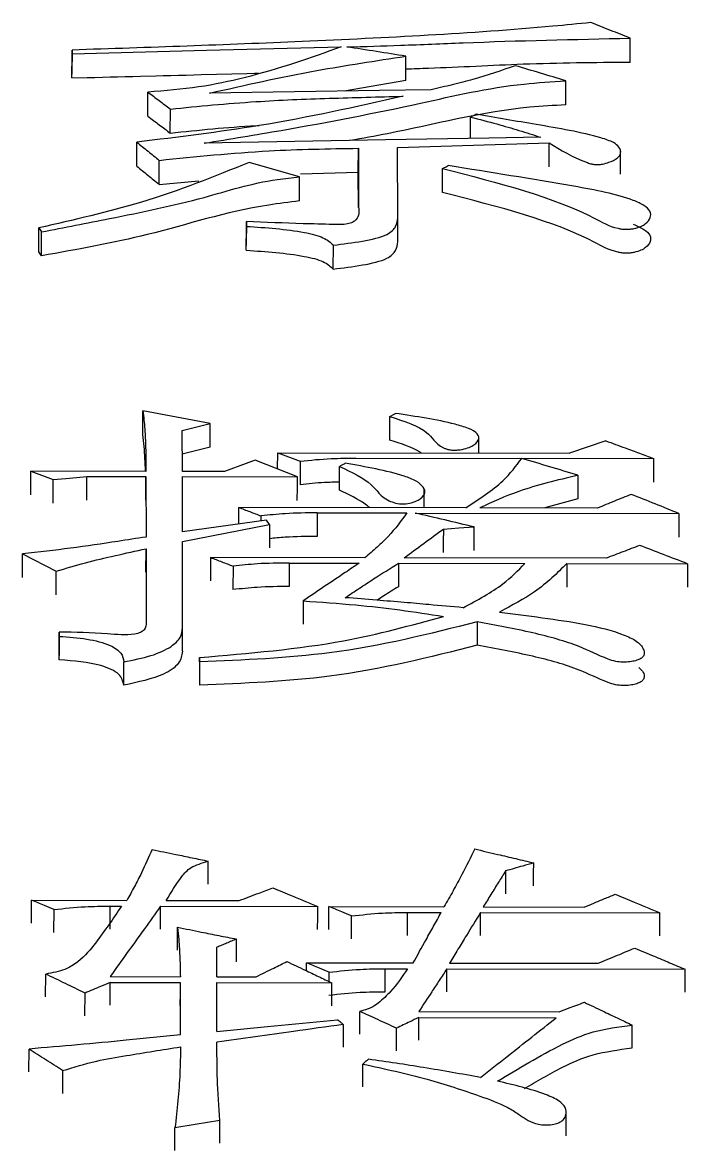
# Model space of a CAD drawing. Header units: millimetres. Extents: x 2451 to 4400, y 944 to 2322.
# Drawn here: x 2892.412 to 2894.976, y 2100.923 to 2105.272 of the extents above; entities that cross this region are included whole.
import ezdxf

# ---------------------------------------------------------------- set-up
doc = ezdxf.new("R2010")
doc.units = ezdxf.units.MM

msp = doc.modelspace()

# ---------------------------------------------------------------- linework, layer by layer
at = {"color": 7, "linetype": 'Continuous', "lineweight": 25}
for p, q in [((2894.7555, 2105.1187), (2894.7557, 2105.2119)), ((2892.6032, 2105.1662), (2892.603, 2105.073)), ((2892.603, 2105.0588), (2892.6032, 2105.1519)), ((2892.6032, 2105.1519), (2892.6032, 2105.1662)), ((2893.8902, 2105.0493), (2893.8904, 2105.1424)), ((2892.603, 2105.0588), (2892.603, 2105.073)), ((2893.8902, 2105.0493), (2893.6527, 2105.008)), ((2894.5071, 2104.9551), (2894.5073, 2105.0481)), ((2892.8954, 2104.9113), (2892.8957, 2105.0042)), ((2892.9821, 2104.846), (2892.9824, 2104.9388)), ((2894.1397, 2104.8255), (2894.1399, 2104.9076)), ((2892.8527, 2104.7185), (2892.8529, 2104.8112)), ((2894.4428, 2104.7156), (2894.443, 2104.8083)), ((2893.7072, 2104.6949), (2893.7075, 2104.7876)), ((2893.7075, 2104.7876), (2893.708, 2104.5609)), ((2893.8595, 2104.5193), (2893.8589, 2104.791)), ((2894.7179, 2104.6871), (2894.7182, 2104.7804)), ((2892.9393, 2104.6484), (2892.9396, 2104.741)), ((2893.4804, 2104.6771), (2893.2857, 2104.733)), ((2893.4801, 2104.5846), (2893.4804, 2104.6771)), ((2893.484, 2104.6884), (2893.7072, 2104.6949)), ((2893.7076, 2104.5588), (2893.7072, 2104.6949)), ((2894.0319, 2104.6168), (2894.0322, 2104.7094)), ((2892.9393, 2104.6484), (2893.0917, 2104.6615)), ((2893.2754, 2104.5053), (2893.2752, 2104.413)), ((2893.2755, 2104.4864), (2893.2754, 2104.5053)), ((2893.8593, 2104.427), (2893.8595, 2104.5193)), ((2892.4748, 2104.3881), (2892.475, 2104.4804)), ((2892.475, 2104.4804), (2892.4859, 2104.4652)), ((2892.4856, 2104.373), (2892.4859, 2104.4652)), ((2893.2753, 2104.3942), (2893.2755, 2104.4864)), ((2893.2753, 2104.3942), (2893.2752, 2104.413)), ((2893.6107, 2104.3217), (2893.611, 2104.4139)), ((2892.4856, 2104.373), (2892.4748, 2104.3881)), ((2893.1365, 2103.7266), (2892.8768, 2103.775)), ((2893.0283, 2103.6988), (2893.1365, 2103.7266)), ((2893.8284, 2103.6619), (2893.8287, 2103.7532)), ((2893.0286, 2103.5417), (2893.0283, 2103.6988)), ((2894.1714, 2103.6123), (2894.1716, 2103.6762)), ((2893.1362, 2103.6353), (2893.0281, 2103.6075)), ((2894.6618, 2103.6596), (2894.5213, 2103.6116)), ((2893.3098, 2103.5856), (2893.1909, 2103.5414)), ((2893.4722, 2103.5206), (2893.3098, 2103.5856)), ((2893.3961, 2103.5511), (2893.3963, 2103.6137)), ((2893.3963, 2103.6137), (2893.4829, 2103.5813)), ((2893.3963, 2103.6137), (2894.5213, 2103.6116)), ((2893.4829, 2103.5813), (2893.4827, 2103.4902)), ((2893.6992, 2103.593), (2894.8458, 2103.5909)), ((2892.4443, 2103.4518), (2892.4445, 2103.5428)), ((2892.4445, 2103.5428), (2892.5311, 2103.5102)), ((2892.888, 2103.5419), (2892.4445, 2103.5428)), ((2893.1909, 2103.5414), (2893.0286, 2103.5417)), ((2893.6342, 2103.4698), (2893.6344, 2103.5608)), ((2892.5309, 2103.4192), (2892.5311, 2103.5102)), ((2892.6609, 2103.5221), (2892.8881, 2103.5217)), ((2892.8881, 2103.5217), (2892.8885, 2103.2887)), ((2893.0287, 2103.5214), (2893.4722, 2103.5206)), ((2893.0291, 2103.309), (2893.0287, 2103.5214)), ((2894.5539, 2103.5267), (2894.5537, 2103.4357)), ((2893.9611, 2103.4016), (2893.9613, 2103.4737)), ((2894.5537, 2103.4357), (2894.4259, 2103.4007)), ((2893.2453, 2103.4029), (2893.2451, 2103.3387)), ((2894.1214, 2103.4013), (2893.2453, 2103.4029)), ((2893.3319, 2103.37), (2893.3318, 2103.3506)), ((2893.5482, 2103.3819), (2893.5479, 2103.2911)), ((2893.5482, 2103.3819), (2893.8943, 2103.3813)), ((2893.9268, 2103.3812), (2894.9436, 2103.3793)), ((2894.6299, 2103.4003), (2894.1755, 2103.4012)), ((2893.3535, 2103.3536), (2893.0291, 2103.309)), ((2893.0292, 2103.2719), (2893.3644, 2103.3371)), ((2893.3644, 2103.3371), (2893.3535, 2103.3536)), ((2893.3644, 2103.3371), (2893.3641, 2103.2464)), ((2892.8883, 2103.1527), (2892.8886, 2103.2433)), ((2892.8886, 2103.2433), (2892.8891, 2102.9596)), ((2893.0297, 2102.9383), (2893.0292, 2103.2719)), ((2892.4124, 2103.1329), (2892.4127, 2103.2235)), ((2892.4127, 2103.2235), (2892.5426, 2103.1569)), ((2893.7324, 2103.2086), (2893.1374, 2103.2097)), ((2894.6627, 2103.2069), (2893.8838, 2103.2083)), ((2892.5423, 2103.0663), (2892.5426, 2103.1569)), ((2893.224, 2103.1764), (2893.2238, 2103.0859)), ((2893.4404, 2103.1884), (2893.4401, 2103.0978)), ((2893.4404, 2103.1884), (2893.7108, 2103.1879)), ((2893.8622, 2103.1876), (2894.349, 2103.1867)), ((2894.5112, 2103.1864), (2894.5109, 2103.0959)), ((2894.5112, 2103.1864), (2894.9764, 2103.1856)), ((2893.4947, 2103.0425), (2893.4945, 2102.9522)), ((2893.0295, 2102.848), (2893.0297, 2102.9383)), ((2894.1653, 2102.9615), (2894.1651, 2102.8712)), ((2892.5538, 2102.9223), (2892.5536, 2102.8322)), ((2892.5536, 2102.8154), (2892.5538, 2102.9054)), ((2892.5538, 2102.9054), (2892.5538, 2102.9223)), ((2893.0948, 2102.8241), (2893.0946, 2102.7339)), ((2893.0949, 2102.807), (2893.0946, 2102.7171)), ((2893.0949, 2102.807), (2893.0948, 2102.824)), ((2893.1284, 2101.9502), (2893.1287, 2102.039)), ((2892.447, 2101.7999), (2892.4473, 2101.8884)), ((2892.4473, 2101.8884), (2892.8151, 2101.8877)), ((2892.9665, 2101.8875), (2893.2478, 2101.8869)), ((2892.5336, 2101.7639), (2892.5339, 2101.8524)), ((2892.75, 2101.7766), (2892.7502, 2101.8654)), ((2892.7502, 2101.8654), (2892.7935, 2101.8653)), ((2892.9447, 2101.7766), (2892.9449, 2101.8651)), ((2892.9449, 2101.8651), (2893.5507, 2101.8639)), ((2893.5937, 2101.7754), (2893.594, 2101.8639)), ((2893.594, 2101.8639), (2894.0375, 2101.863)), ((2894.1889, 2101.8628), (2894.5783, 2101.862)), ((2893.6803, 2101.7393), (2893.6805, 2101.8277)), ((2893.8966, 2101.752), (2893.8969, 2101.8408)), ((2893.8969, 2101.8408), (2894.0267, 2101.8406)), ((2894.1779, 2101.7519), (2894.1781, 2101.8403)), ((2894.1781, 2101.8403), (2894.8704, 2101.839)), ((2893.1617, 2101.5933), (2893.1615, 2101.7068)), ((2893.5076, 2101.616), (2893.5077, 2101.6472)), ((2893.5077, 2101.6472), (2893.9188, 2101.6465)), ((2893.8104, 2101.5354), (2893.8106, 2101.6239)), ((2893.8106, 2101.6239), (2893.8972, 2101.6238)), ((2894.0594, 2101.6462), (2894.6327, 2101.6451)), ((2892.5015, 2101.5155), (2892.5017, 2101.6036)), ((2892.7506, 2101.594), (2893.021, 2101.5935)), ((2893.1617, 2101.5933), (2893.3131, 2101.593)), ((2893.5942, 2101.5749), (2893.5943, 2101.6107)), ((2894.0484, 2101.5354), (2894.0486, 2101.6235)), ((2894.0486, 2101.6235), (2894.9681, 2101.6218)), ((2892.7506, 2101.5712), (2893.0211, 2101.5707)), ((2893.0213, 2101.3689), (2893.0211, 2101.5707)), ((2893.1617, 2101.5705), (2893.6052, 2101.5696)), ((2893.1619, 2101.3825), (2893.1617, 2101.5705)), ((2892.6531, 2101.4423), (2892.6533, 2101.5303)), ((2893.7132, 2101.3718), (2893.7135, 2101.4597)), ((2893.9407, 2101.4592), (2894.4815, 2101.4582)), ((2893.6487, 2101.4092), (2893.6484, 2101.3214)), ((2893.9405, 2101.3484), (2893.9407, 2101.4363)), ((2893.9407, 2101.4363), (2894.4708, 2101.4353)), ((2894.7627, 2101.3188), (2894.7629, 2101.4071)), ((2893.854, 2101.3072), (2893.8542, 2101.395)), ((2892.437, 2101.227), (2892.4373, 2101.3146)), ((2892.567, 2101.2311), (2892.5668, 2101.1435)), ((2894.5086, 2100.9804), (2894.5089, 2101.0683)), ((2892.9999, 2100.9235), (2893.0002, 2101.0107))]:
    msp.add_line(p, q, dxfattribs=at)
at = {"color": 7, "linetype": 'Continuous', "lineweight": 25, "flags": 128}
for points in [[(2892.6032, 2105.1519), (2893.1224, 2105.1652), (2893.6416, 2105.1785)], [(2892.603, 2105.0588), (2892.6617, 2105.0603), (2892.691, 2105.061), (2892.7204, 2105.0618), (2892.7497, 2105.0625), (2892.7791, 2105.0633), (2892.8084, 2105.064), (2892.8377, 2105.0648), (2892.8671, 2105.0655), (2892.9258, 2105.067), (2892.9551, 2105.0678), (2892.9845, 2105.0685), (2893.0138, 2105.0693), (2893.0431, 2105.07), (2893.0725, 2105.0708), (2893.1018, 2105.0715), (2893.2192, 2105.0745), (2893.2779, 2105.076), (2893.3072, 2105.0768), (2893.3224, 2105.0772)], [(2893.9882, 2105.013), (2893.7884, 2105.01), (2893.461, 2105.0051), (2893.1338, 2105.0002)], [(2894.1615, 2104.9185), (2894.1507, 2104.913), (2894.1399, 2104.9076)], [(2894.4105, 2104.8303), (2894.2108, 2104.8268), (2893.8114, 2104.8196), (2893.4619, 2104.8133), (2893.1128, 2104.8071)], [(2893.8589, 2104.791), (2894.151, 2104.7996), (2894.443, 2104.8083)], [(2894.0322, 2104.7094), (2894.0376, 2104.7122), (2894.0457, 2104.7163), (2894.0538, 2104.7205)], [(2892.8765, 2103.6836), (2892.8766, 2103.7348), (2892.8768, 2103.775)], [(2893.8287, 2103.7532), (2893.8343, 2103.7563), (2893.8423, 2103.7608), (2893.8503, 2103.7652)], [(2893.1362, 2103.6353), (2893.1364, 2103.6864), (2893.1365, 2103.7266)], [(2894.8458, 2103.5909), (2894.8457, 2103.5398), (2894.8456, 2103.4997)], [(2892.5311, 2103.5102), (2892.5799, 2103.5147), (2892.6204, 2103.5184), (2892.6609, 2103.5221)], [(2892.6607, 2103.4311), (2892.6608, 2103.4821), (2892.6609, 2103.5221)], [(2892.8878, 2103.4307), (2892.888, 2103.4816), (2892.8881, 2103.5217)], [(2893.472, 2103.4296), (2893.4721, 2103.4805), (2893.4722, 2103.5206)], [(2894.9436, 2103.3793), (2894.9435, 2103.3284), (2894.9434, 2103.2885)], [(2894.0351, 2103.3195), (2894.0946, 2103.3235), (2894.154, 2103.3275)], [(2894.1538, 2103.2367), (2894.1539, 2103.2875), (2894.154, 2103.3275)], [(2894.0351, 2103.3195), (2894.0349, 2103.2686), (2894.0348, 2103.2288)], [(2893.1374, 2103.2097), (2893.1373, 2103.159), (2893.1372, 2103.1192)], [(2893.8622, 2103.1876), (2893.8621, 2103.1369), (2893.862, 2103.0971)], [(2894.9764, 2103.1856), (2894.9763, 2103.1348), (2894.9762, 2103.095)], [(2892.8026, 2102.7174), (2892.8026, 2102.7434), (2892.8027, 2102.7694), (2892.8028, 2102.8075)], [(2894.3831, 2101.9435), (2894.3833, 2101.993), (2894.3834, 2102.0322)], [(2894.2752, 2102.0013), (2894.2751, 2101.9514), (2894.275, 2101.9126)], [(2893.5504, 2101.7754), (2893.5506, 2101.8248), (2893.5507, 2101.8639)], [(2894.8702, 2101.7506), (2894.8703, 2101.7999), (2894.8704, 2101.839)], [(2893.0097, 2101.6956), (2893.0098, 2101.7449), (2893.0099, 2101.7839)], [(2893.2369, 2101.6501), (2893.2371, 2101.6993), (2893.2372, 2101.7384)], [(2894.9678, 2101.5336), (2894.968, 2101.5828), (2894.9681, 2101.6218)], [(2892.7504, 2101.4832), (2892.7505, 2101.5323), (2892.7506, 2101.5712)], [(2893.0208, 2101.4827), (2893.021, 2101.5318), (2893.0211, 2101.5707)], [(2893.6049, 2101.4816), (2893.6051, 2101.5307), (2893.6052, 2101.5696)], [(2893.1619, 2101.3825), (2893.3576, 2101.4015), (2893.4923, 2101.4146), (2893.627, 2101.4276)], [(2893.7244, 2101.1691), (2893.7245, 2101.208), (2893.7245, 2101.2323), (2893.7246, 2101.2567)], [(2893.1732, 2101.0385), (2893.1259, 2101.0309), (2893.0785, 2101.0233), (2893.0002, 2101.0107)], [(2893.173, 2100.9513), (2893.1731, 2100.9999), (2893.1732, 2101.0385)]]:
    msp.add_lwpolyline(points, dxfattribs=at)
at = {"color": 7, "linetype": 'Continuous', "lineweight": 25}
for points, knots in [([(2894.6041, 2105.2722), (2894.5554, 2105.2674), (2894.3489, 2105.2467), (2893.977, 2105.2215), (2893.5053, 2105.199), (2893.0471, 2105.1812), (2892.7512, 2105.1712), (2892.6032, 2105.1662)], [0, 0, 0, 0, 0.075008, 0.317588, 0.559815, 0.779883, 1, 1, 1, 1]), ([(2894.7557, 2105.2119), (2894.7304, 2105.222), (2894.6799, 2105.2421), (2894.6294, 2105.2622), (2894.6041, 2105.2722)], [0, 0, 0, 0, 0.500001, 1, 1, 1, 1]), ([(2893.6633, 2105.1784), (2893.7325, 2105.1803), (2893.8821, 2105.1844), (2894.2448, 2105.2009), (2894.5405, 2105.2073), (2894.7557, 2105.2119)], [0, 0, 0, 0, 0.18981, 0.410522, 1, 1, 1, 1]), ([(2893.6416, 2105.1785), (2893.5228, 2105.1361), (2893.3561, 2105.0768), (2893.094, 2105.0204), (2892.962, 2105.0096), (2892.8957, 2105.0042)], [0, 0, 0, 0, 0.552374, 0.77511, 1, 1, 1, 1]), ([(2893.8904, 2105.1424), (2893.8526, 2105.1484), (2893.7768, 2105.1604), (2893.7011, 2105.1724), (2893.6633, 2105.1784)], [0, 0, 0, 0, 0.499738, 1, 1, 1, 1]), ([(2893.1338, 2105.0002), (2893.2694, 2105.0307), (2893.5119, 2105.0853), (2893.7746, 2105.1249), (2893.8904, 2105.1424)], [0, 0, 0, 0, 0.5589855, 1, 1, 1, 1]), ([(2894.7555, 2105.1187), (2894.6177, 2105.1174), (2894.3572, 2105.115), (2894.071, 2105.0979), (2893.9195, 2105.0934), (2893.8903, 2105.0925)], [0, 0, 0, 0, 0.475037, 0.898723, 1, 1, 1, 1]), ([(2894.3125, 2105.1059), (2894.2597, 2105.0875), (2894.1833, 2105.061), (2894.0698, 2105.0324), (2894.0154, 2105.0195), (2893.9882, 2105.013)], [0, 0, 0, 0, 0.528752, 0.7642, 1, 1, 1, 1]), ([(2894.5073, 2105.0481), (2894.4748, 2105.0577), (2894.4099, 2105.077), (2894.345, 2105.0963), (2894.3125, 2105.1059)], [0, 0, 0, 0, 0.499896, 1, 1, 1, 1]), ([(2893.1128, 2104.8071), (2893.2123, 2104.8233), (2893.4973, 2104.87), (2893.903, 2104.9484), (2894.2512, 2105.0313), (2894.453, 2105.0445), (2894.5073, 2105.0481)], [0, 0, 0, 0, 0.210769, 0.603834, 0.893415, 1, 1, 1, 1]), ([(2893.8801, 2104.9879), (2893.6986, 2104.9473), (2893.3736, 2104.8745), (2893.0124, 2104.8306), (2892.8529, 2104.8112)], [0, 0, 0, 0, 0.558287, 1, 1, 1, 1]), ([(2892.8957, 2105.0042), (2892.9101, 2104.9934), (2892.939, 2104.9716), (2892.9679, 2104.9498), (2892.9824, 2104.9388)], [0, 0, 0, 0, 0.500001, 1, 1, 1, 1]), ([(2892.9824, 2104.9388), (2893.0917, 2104.9495), (2893.2929, 2104.9691), (2893.5952, 2104.9809), (2893.785, 2104.9856), (2893.8801, 2104.9879)], [0, 0, 0, 0, 0.372436, 0.6857253, 1, 1, 1, 1]), ([(2894.5071, 2104.9551), (2894.4605, 2104.9524), (2894.2104, 2104.9378), (2893.9573, 2104.8667), (2893.724, 2104.8257), (2893.6757, 2104.8172)], [0, 0, 0, 0, 0.153551, 0.8247901, 1, 1, 1, 1]), ([(2892.8954, 2104.9113), (2892.9028, 2104.9057), (2892.9175, 2104.8947), (2892.9464, 2104.8729), (2892.968, 2104.8567), (2892.9821, 2104.846)], [0, 0, 0, 0, 0.254914, 0.509827, 1, 1, 1, 1]), ([(2894.1399, 2104.9076), (2894.1742, 2104.899), (2894.2387, 2104.883), (2894.327, 2104.8563), (2894.3826, 2104.839), (2894.4105, 2104.8303)], [0, 0, 0, 0, 0.363385, 0.681597, 1, 1, 1, 1]), ([(2894.443, 2104.8083), (2894.487, 2104.7813), (2894.5347, 2104.7521), (2894.6044, 2104.7272), (2894.6194, 2104.7246), (2894.6343, 2104.7244), (2894.6536, 2104.7271), (2894.6801, 2104.735), (2894.7083, 2104.7487), (2894.7222, 2104.7697), (2894.7165, 2104.7908), (2894.6908, 2104.8121), (2894.5881, 2104.8461), (2894.4019, 2104.8774), (2894.2386, 2104.9053), (2894.1615, 2104.9185)], [0, 0, 0, 0, 0.213503, 0.231464, 0.24303, 0.254692, 0.268684, 0.294822, 0.340398, 0.3844, 0.438732, 0.481931, 0.539955, 0.782901, 1, 1, 1, 1]), ([(2892.9821, 2104.846), (2893.091, 2104.8576), (2893.2041, 2104.8697), (2893.3206, 2104.8749), (2893.325, 2104.8751)], [0, 0, 0, 0, 0.962285, 1, 1, 1, 1]), ([(2892.8529, 2104.8112), (2892.8673, 2104.7995), (2892.8962, 2104.7762), (2892.9251, 2104.7528), (2892.9396, 2104.741)], [0, 0, 0, 0, 0.4998359, 1, 1, 1, 1]), ([(2892.9396, 2104.741), (2893.0799, 2104.7554), (2893.3315, 2104.7812), (2893.5922, 2104.7856), (2893.7075, 2104.7876)], [0, 0, 0, 0, 0.557505, 1, 1, 1, 1]), ([(2893.2857, 2104.733), (2893.1526, 2104.6787), (2892.9126, 2104.5807), (2892.6098, 2104.5113), (2892.475, 2104.4804)], [0, 0, 0, 0, 0.554583, 1, 1, 1, 1]), ([(2892.8527, 2104.7185), (2892.8671, 2104.7068), (2892.896, 2104.6835), (2892.9249, 2104.6601), (2892.9393, 2104.6484)], [0, 0, 0, 0, 0.499908, 1, 1, 1, 1]), ([(2894.0322, 2104.7094), (2894.248, 2104.6542), (2894.5009, 2104.5896), (2894.6741, 2104.4858), (2894.7234, 2104.4759), (2894.7395, 2104.4747), (2894.7557, 2104.4756), (2894.7762, 2104.4789), (2894.7983, 2104.4858), (2894.8218, 2104.5001), (2894.8358, 2104.5201), (2894.8353, 2104.5448), (2894.8112, 2104.5681), (2894.7242, 2104.6075), (2894.4581, 2104.6562), (2894.2147, 2104.6949), (2894.0538, 2104.7205)], [0, 0, 0, 0, 0.369973, 0.433396, 0.441379, 0.448953, 0.456564, 0.46449, 0.480827, 0.49655, 0.526965, 0.55702, 0.587567, 0.618801, 0.747888, 1, 1, 1, 1]), ([(2892.4859, 2104.4652), (2892.5733, 2104.4822), (2892.7867, 2104.5236), (2893.0949, 2104.5871), (2893.3143, 2104.66), (2893.4518, 2104.6742), (2893.4804, 2104.6771)], [0, 0, 0, 0, 0.257125, 0.627625, 0.922525, 1, 1, 1, 1]), ([(2893.4801, 2104.5846), (2893.4402, 2104.5797), (2893.2232, 2104.5531), (2892.9323, 2104.4529), (2892.6248, 2104.3979), (2892.4856, 2104.373)], [0, 0, 0, 0, 0.11, 0.597222, 1, 1, 1, 1]), ([(2894.7674, 2104.4944), (2894.7822, 2104.4882), (2894.8113, 2104.4759), (2894.835, 2104.4524), (2894.8356, 2104.4278), (2894.8216, 2104.4078), (2894.798, 2104.3935), (2894.776, 2104.3867), (2894.7554, 2104.3833), (2894.7393, 2104.3824), (2894.7232, 2104.3836), (2894.6739, 2104.3936), (2894.5006, 2104.4972), (2894.2478, 2104.5617), (2894.0319, 2104.6168)], [0, 0, 0, 0, 0.050469, 0.09981, 0.148348, 0.197475, 0.222877, 0.249282, 0.262097, 0.274404, 0.286651, 0.299558, 0.402046, 1, 1, 1, 1]), ([(2893.708, 2104.5609), (2893.7098, 2104.5441), (2893.712, 2104.5239), (2893.6875, 2104.5021), (2893.6656, 2104.4951), (2893.6375, 2104.4925), (2893.5802, 2104.4949), (2893.4592, 2104.497), (2893.3483, 2104.502), (2893.2754, 2104.5053)], [0, 0, 0, 0, 0.2237546, 0.2701358, 0.3175045, 0.3665219, 0.4172988, 0.6174118, 1, 1, 1, 1]), ([(2893.611, 2104.4139), (2893.6485, 2104.4186), (2893.7225, 2104.4278), (2893.8202, 2104.4497), (2893.8558, 2104.4861), (2893.8583, 2104.5082), (2893.8595, 2104.5193)], [0, 0, 0, 0, 0.292586, 0.576009, 0.788989, 1, 1, 1, 1]), ([(2893.2755, 2104.4864), (2893.3521, 2104.4814), (2893.4579, 2104.4744), (2893.5771, 2104.4453), (2893.5999, 2104.4242), (2893.611, 2104.4139)], [0, 0, 0, 0, 0.572733, 0.791394, 1, 1, 1, 1]), ([(2893.6107, 2104.3217), (2893.6483, 2104.3264), (2893.7222, 2104.3356), (2893.82, 2104.3575), (2893.8556, 2104.3938), (2893.8581, 2104.4159), (2893.8593, 2104.427)], [0, 0, 0, 0, 0.292738, 0.576228, 0.789119, 1, 1, 1, 1]), ([(2893.2753, 2104.3942), (2893.3518, 2104.3891), (2893.4576, 2104.3822), (2893.5769, 2104.3531), (2893.5996, 2104.332), (2893.6107, 2104.3217)], [0, 0, 0, 0, 0.572888, 0.79153, 1, 1, 1, 1]), ([(2892.8768, 2103.775), (2892.8792, 2103.7515), (2892.8842, 2103.7047), (2892.8879, 2103.6271), (2892.888, 2103.5726), (2892.888, 2103.5419)], [0, 0, 0, 0, 0.303648, 0.607314, 1, 1, 1, 1]), ([(2893.8287, 2103.7532), (2893.8846, 2103.7352), (2893.9834, 2103.7034), (2894.0019, 2103.6471), (2894.0459, 2103.6281), (2894.0595, 2103.6246), (2894.0753, 2103.6233), (2894.0972, 2103.6244), (2894.1227, 2103.6291), (2894.1527, 2103.6416), (2894.1737, 2103.6613), (2894.1719, 2103.6876), (2894.1329, 2103.7088), (2894.0298, 2103.7387), (2893.9299, 2103.7534), (2893.8503, 2103.7652)], [0, 0, 0, 0, 0.207477, 0.366821, 0.383117, 0.398789, 0.414409, 0.43088, 0.465089, 0.497023, 0.558701, 0.619216, 0.681582, 0.746432, 1, 1, 1, 1]), ([(2892.8865, 2103.542), (2892.886, 2103.5585), (2892.8845, 2103.6059), (2892.8797, 2103.653), (2892.8765, 2103.6836)], [0, 0, 0, 0, 0.348343, 1, 1, 1, 1]), ([(2893.9495, 2103.6127), (2893.9481, 2103.6137), (2893.9193, 2103.6338), (2893.8728, 2103.6482), (2893.8284, 2103.6619)], [0, 0, 0, 0, 0.047794, 1, 1, 1, 1]), ([(2894.6618, 2103.6596), (2894.6866, 2103.6504), (2894.7296, 2103.6344), (2894.7909, 2103.6114), (2894.8275, 2103.5977), (2894.8458, 2103.5909)], [0, 0, 0, 0, 0.403163, 0.701581, 1, 1, 1, 1]), ([(2893.4829, 2103.5813), (2893.5226, 2103.5852), (2893.5938, 2103.5923), (2893.6669, 2103.5928), (2893.6992, 2103.593)], [0, 0, 0, 0, 0.558836, 1, 1, 1, 1]), ([(2894.1214, 2103.4013), (2894.1735, 2103.4351), (2894.2659, 2103.495), (2894.3156, 2103.5624), (2894.3373, 2103.5918)], [0, 0, 0, 0, 0.564258, 1, 1, 1, 1]), ([(2894.5539, 2103.5267), (2894.5178, 2103.5376), (2894.4457, 2103.5593), (2894.3735, 2103.581), (2894.3374, 2103.5918)], [0, 0, 0, 0, 0.499999, 1, 1, 1, 1]), ([(2893.6344, 2103.5608), (2893.6815, 2103.5388), (2893.7649, 2103.4998), (2893.7928, 2103.441), (2893.849, 2103.4188), (2893.8824, 2103.4144), (2893.9142, 2103.4204), (2893.9452, 2103.433), (2893.9675, 2103.4542), (2893.961, 2103.4809), (2893.9327, 2103.5052), (2893.8372, 2103.5422), (2893.7364, 2103.5592), (2893.656, 2103.5729)], [0, 0, 0, 0, 0.206809, 0.366827, 0.399836, 0.431258, 0.463307, 0.497531, 0.558719, 0.620129, 0.682427, 0.746618, 1, 1, 1, 1]), ([(2893.6344, 2103.5608), (2893.638, 2103.5628), (2893.6452, 2103.5669), (2893.6524, 2103.5709), (2893.656, 2103.5729)], [0, 0, 0, 0, 0.499453, 1, 1, 1, 1]), ([(2893.6343, 2103.5001), (2893.6149, 2103.4998), (2893.5635, 2103.499), (2893.5137, 2103.4936), (2893.4827, 2103.4902)], [0, 0, 0, 0, 0.37621, 1, 1, 1, 1]), ([(2894.5539, 2103.5267), (2894.4745, 2103.5076), (2894.3331, 2103.4736), (2894.2235, 2103.4232), (2894.1755, 2103.4012)], [0, 0, 0, 0, 0.562196, 1, 1, 1, 1]), ([(2893.7512, 2103.402), (2893.7457, 2103.4064), (2893.7146, 2103.4311), (2893.6705, 2103.4523), (2893.6342, 2103.4697)], [0, 0, 0, 0, 0.1780581, 1, 1, 1, 1]), ([(2894.7596, 2103.4532), (2894.738, 2103.4444), (2894.6947, 2103.4268), (2894.6515, 2103.4092), (2894.6299, 2103.4003)], [0, 0, 0, 0, 0.499999, 1, 1, 1, 1]), ([(2894.9436, 2103.3793), (2894.9129, 2103.3916), (2894.8516, 2103.4163), (2894.7902, 2103.4409), (2894.7596, 2103.4532)], [0, 0, 0, 0, 0.5, 1, 1, 1, 1]), ([(2893.2453, 2103.4029), (2893.2597, 2103.3974), (2893.2886, 2103.3865), (2893.3174, 2103.3755), (2893.3319, 2103.37)], [0, 0, 0, 0, 0.499998, 1, 1, 1, 1]), ([(2893.5482, 2103.3819), (2893.5071, 2103.3815), (2893.4339, 2103.3808), (2893.363, 2103.3733), (2893.3319, 2103.37)], [0, 0, 0, 0, 0.561072, 1, 1, 1, 1]), ([(2893.8943, 2103.3813), (2893.8722, 2103.3508), (2893.8397, 2103.3061), (2893.78, 2103.2493), (2893.7483, 2103.2222), (2893.7324, 2103.2086)], [0, 0, 0, 0, 0.5142955, 0.7569295, 1, 1, 1, 1]), ([(2894.154, 2103.3275), (2894.1162, 2103.3364), (2894.0404, 2103.3544), (2893.9647, 2103.3723), (2893.9268, 2103.3812)], [0, 0, 0, 0, 0.5, 1, 1, 1, 1]), ([(2892.8885, 2103.2887), (2892.8522, 2103.283), (2892.7558, 2103.268), (2892.5983, 2103.2448), (2892.4746, 2103.2306), (2892.4127, 2103.2235)], [0, 0, 0, 0, 0.232258, 0.615691, 1, 1, 1, 1]), ([(2893.5479, 2103.2911), (2893.5068, 2103.2908), (2893.4447, 2103.2904), (2893.3845, 2103.2842), (2893.3642, 2103.2822)], [0, 0, 0, 0, 0.6621129, 1, 1, 1, 1]), ([(2893.8838, 2103.2083), (2893.909, 2103.2269), (2893.9594, 2103.264), (2894.0099, 2103.301), (2894.0351, 2103.3195)], [0, 0, 0, 0, 0.5, 1, 1, 1, 1]), ([(2892.5426, 2103.1569), (2892.5795, 2103.168), (2892.6526, 2103.1899), (2892.7701, 2103.2174), (2892.8491, 2103.2347), (2892.8886, 2103.2433)], [0, 0, 0, 0, 0.337126, 0.668281, 1, 1, 1, 1]), ([(2894.7924, 2103.2563), (2894.7708, 2103.248), (2894.7275, 2103.2316), (2894.6843, 2103.2151), (2894.6627, 2103.2069)], [0, 0, 0, 0, 0.4999994, 1, 1, 1, 1]), ([(2894.9764, 2103.1856), (2894.9457, 2103.1974), (2894.8844, 2103.221), (2894.8231, 2103.2445), (2894.7924, 2103.2563)], [0, 0, 0, 0, 0.5, 1, 1, 1, 1]), ([(2893.1374, 2103.2097), (2893.1519, 2103.2042), (2893.1807, 2103.1931), (2893.2096, 2103.1819), (2893.224, 2103.1764)], [0, 0, 0, 0, 0.499998, 1, 1, 1, 1]), ([(2893.4404, 2103.1884), (2893.3993, 2103.188), (2893.326, 2103.1873), (2893.2552, 2103.1797), (2893.224, 2103.1764)], [0, 0, 0, 0, 0.561072, 1, 1, 1, 1]), ([(2893.7108, 2103.1879), (2893.6928, 2103.1759), (2893.6478, 2103.1457), (2893.5758, 2103.0973), (2893.5217, 2103.0607), (2893.4947, 2103.0425)], [0, 0, 0, 0, 0.249419, 0.624709, 1, 1, 1, 1]), ([(2893.6569, 2103.0547), (2893.675, 2103.0669), (2893.7111, 2103.0912), (2893.7787, 2103.1358), (2893.83, 2103.1676), (2893.8622, 2103.1876)], [0, 0, 0, 0, 0.270741, 0.541487, 1, 1, 1, 1]), ([(2894.1114, 2103.0162), (2894.1666, 2103.0458), (2894.2645, 2103.0982), (2894.3234, 2103.1598), (2894.349, 2103.1867)], [0, 0, 0, 0, 0.563785, 1, 1, 1, 1]), ([(2894.5112, 2103.1864), (2894.4737, 2103.1491), (2894.4063, 2103.0821), (2894.2994, 2103.0246), (2894.2519, 2102.9992)], [0, 0, 0, 0, 0.556253, 1, 1, 1, 1]), ([(2893.4401, 2103.0978), (2893.399, 2103.0974), (2893.3258, 2103.0967), (2893.2549, 2103.0891), (2893.2238, 2103.0858)], [0, 0, 0, 0, 0.561085, 1, 1, 1, 1]), ([(2893.862, 2103.0971), (2893.8431, 2103.0854), (2893.8152, 2103.0682), (2893.788, 2103.0507), (2893.7792, 2103.0451)], [0, 0, 0, 0, 0.678422, 1, 1, 1, 1]), ([(2893.4947, 2103.0425), (2893.5624, 2103.0376), (2893.6881, 2103.0287), (2893.8688, 2103.0084), (2893.9799, 2102.9913), (2894.0356, 2102.9828)], [0, 0, 0, 0, 0.367969, 0.683162, 1, 1, 1, 1]), ([(2894.1114, 2103.0162), (2894.0674, 2103.0201), (2893.9918, 2103.0269), (2893.8809, 2103.0367), (2893.7734, 2103.0457), (2893.6974, 2103.0516), (2893.6569, 2103.0547)], [0, 0, 0, 0, 0.2905663, 0.5003512, 0.7334494, 1, 1, 1, 1]), ([(2893.0948, 2102.8241), (2893.2852, 2102.8402), (2893.6223, 2102.8688), (2893.9103, 2102.9482), (2894.0356, 2102.9828)], [0, 0, 0, 0, 0.564773, 1, 1, 1, 1]), ([(2894.2519, 2102.9991), (2894.3066, 2102.9921), (2894.4714, 2102.9707), (2894.6668, 2102.9418), (2894.7832, 2102.8886), (2894.8059, 2102.8617), (2894.8112, 2102.8406), (2894.8063, 2102.8272), (2894.7943, 2102.8178), (2894.7767, 2102.8113), (2894.7539, 2102.8069), (2894.7268, 2102.8054), (2894.6964, 2102.8088), (2894.6383, 2102.8292), (2894.5511, 2102.8749), (2894.3764, 2102.9227), (2894.2377, 2102.9482), (2894.1655, 2102.9615)], [0, 0, 0, 0, 0.113871, 0.343385, 0.393605, 0.444131, 0.471663, 0.49049, 0.505222, 0.519945, 0.53588, 0.554496, 0.573047, 0.596528, 0.700458, 0.843857, 1, 1, 1, 1]), ([(2892.8891, 2102.9596), (2892.8888, 2102.9498), (2892.8883, 2102.9361), (2892.8692, 2102.9198), (2892.8209, 2102.9082), (2892.7106, 2102.9193), (2892.6151, 2102.9211), (2892.5538, 2102.9223)], [0, 0, 0, 0, 0.163972, 0.228894, 0.296062, 0.547773, 1, 1, 1, 1]), ([(2892.8028, 2102.8075), (2892.8389, 2102.8145), (2892.9099, 2102.8282), (2892.9853, 2102.8624), (2893.0249, 2102.9009), (2893.0281, 2102.9259), (2893.0297, 2102.9383)], [0, 0, 0, 0, 0.291064, 0.572494, 0.787521, 1, 1, 1, 1]), ([(2894.1654, 2102.9616), (2893.9809, 2102.9148), (2893.6485, 2102.8305), (2893.2654, 2102.8143), (2893.0949, 2102.807)], [0, 0, 0, 0, 0.554855, 1, 1, 1, 1]), ([(2892.5538, 2102.9054), (2892.5898, 2102.9029), (2892.6607, 2102.8978), (2892.7491, 2102.8757), (2892.797, 2102.8419), (2892.8009, 2102.8189), (2892.8028, 2102.8075)], [0, 0, 0, 0, 0.292624, 0.57669, 0.790427, 1, 1, 1, 1]), ([(2893.0295, 2102.8481), (2893.0267, 2102.8323), (2893.0211, 2102.8004), (2892.9483, 2102.7483), (2892.8584, 2102.7292), (2892.8026, 2102.7174)], [0, 0, 0, 0, 0.2709768, 0.5475535, 1, 1, 1, 1]), ([(2894.1651, 2102.8713), (2893.9807, 2102.8246), (2893.6482, 2102.7404), (2893.2652, 2102.7242), (2893.0946, 2102.717)], [0, 0, 0, 0, 0.554801, 1, 1, 1, 1]), ([(2894.789, 2102.7853), (2894.7955, 2102.7792), (2894.8078, 2102.7675), (2894.8108, 2102.7504), (2894.8061, 2102.7371), (2894.7941, 2102.7277), (2894.7765, 2102.7212), (2894.7537, 2102.7168), (2894.7267, 2102.7153), (2894.6962, 2102.7187), (2894.6381, 2102.739), (2894.5509, 2102.7847), (2894.3762, 2102.8325), (2894.2375, 2102.8579), (2894.1652, 2102.8712)], [0, 0, 0, 0, 0.0526546, 0.0995608, 0.1316052, 0.1566897, 0.1817571, 0.2088953, 0.2406423, 0.2723209, 0.3123344, 0.4893432, 0.7337296, 1, 1, 1, 1]), ([(2892.8026, 2102.7174), (2892.7994, 2102.732), (2892.793, 2102.7617), (2892.7018, 2102.8038), (2892.6105, 2102.8108), (2892.5536, 2102.8152)], [0, 0, 0, 0, 0.267361, 0.543633, 1, 1, 1, 1]), ([(2892.9121, 2102.0838), (2892.899, 2102.054), (2892.878, 2102.0063), (2892.844, 2101.9411), (2892.8247, 2101.9055), (2892.8151, 2101.8877)], [0, 0, 0, 0, 0.455912, 0.727931, 1, 1, 1, 1]), ([(2892.9121, 2102.0838), (2892.9425, 2102.0775), (2892.9938, 2102.0669), (2893.0659, 2102.052), (2893.1077, 2102.0433), (2893.1286, 2102.039)], [0, 0, 0, 0, 0.421048, 0.710524, 1, 1, 1, 1]), ([(2894.1561, 2102.0859), (2894.1402, 2102.053), (2894.1142, 2101.9993), (2894.0731, 2101.9251), (2894.0493, 2101.8837), (2894.0375, 2101.863)], [0, 0, 0, 0, 0.443258, 0.721609, 1, 1, 1, 1]), ([(2894.1561, 2102.0859), (2894.1857, 2102.0789), (2894.2384, 2102.0665), (2894.3142, 2102.0486), (2894.3603, 2102.0377), (2894.3834, 2102.0322)], [0, 0, 0, 0, 0.391005, 0.695503, 1, 1, 1, 1]), ([(2892.9665, 2101.8875), (2892.9852, 2101.9181), (2893.0113, 2101.961), (2893.0562, 2102.0169), (2893.1043, 2102.0316), (2893.1286, 2102.039)], [0, 0, 0, 0, 0.554938, 0.774738, 1, 1, 1, 1]), ([(2894.3834, 2102.0322), (2894.3693, 2102.0282), (2894.3442, 2102.021), (2894.3082, 2102.0107), (2894.2862, 2102.0044), (2894.2752, 2102.0013)], [0, 0, 0, 0, 0.39045, 0.695225, 1, 1, 1, 1]), ([(2894.2752, 2102.0013), (2894.2661, 2101.9867), (2894.2472, 2101.9564), (2894.2184, 2101.9102), (2894.1987, 2101.8786), (2894.1889, 2101.8628)], [0, 0, 0, 0, 0.316836, 0.658418, 1, 1, 1, 1]), ([(2893.2478, 2101.8869), (2893.2606, 2101.8918), (2893.2862, 2101.9015), (2893.3295, 2101.9178), (2893.3599, 2101.9293), (2893.3775, 2101.936)], [0, 0, 0, 0, 0.296437, 0.592873, 1, 1, 1, 1]), ([(2893.3775, 2101.936), (2893.4022, 2101.9257), (2893.4435, 2101.9086), (2893.5012, 2101.8846), (2893.5342, 2101.8708), (2893.5507, 2101.8639)], [0, 0, 0, 0, 0.42836, 0.71418, 1, 1, 1, 1]), ([(2892.5339, 2101.8524), (2892.5215, 2101.8575), (2892.5009, 2101.8661), (2892.472, 2101.8781), (2892.4555, 2101.885), (2892.4473, 2101.8884)], [0, 0, 0, 0, 0.42836, 0.71418, 1, 1, 1, 1]), ([(2894.5783, 2101.862), (2894.5907, 2101.8671), (2894.6167, 2101.8779), (2894.6563, 2101.8943), (2894.6836, 2101.9055), (2894.6972, 2101.9111)], [0, 0, 0, 0, 0.311538, 0.655769, 1, 1, 1, 1]), ([(2894.6972, 2101.9111), (2894.722, 2101.9009), (2894.7632, 2101.8837), (2894.8209, 2101.8597), (2894.8539, 2101.8459), (2894.8704, 2101.839)], [0, 0, 0, 0, 0.42836, 0.71418, 1, 1, 1, 1]), ([(2892.7935, 2101.8653), (2892.7616, 2101.8177), (2892.713, 2101.745), (2892.645, 2101.6621), (2892.5793, 2101.6184), (2892.5279, 2101.6086), (2892.5018, 2101.6036)], [0, 0, 0, 0, 0.493619, 0.752072, 0.87418, 1, 1, 1, 1]), ([(2892.5339, 2101.8524), (2892.5736, 2101.8567), (2892.6448, 2101.8646), (2892.7179, 2101.8652), (2892.7502, 2101.8654)], [0, 0, 0, 0, 0.558835, 1, 1, 1, 1]), ([(2892.9449, 2101.8651), (2892.924, 2101.836), (2892.8811, 2101.7766), (2892.8164, 2101.6863), (2892.7725, 2101.6248), (2892.7506, 2101.594)], [0, 0, 0, 0, 0.323157, 0.661578, 1, 1, 1, 1]), ([(2893.6805, 2101.8277), (2893.6682, 2101.8329), (2893.6476, 2101.8415), (2893.6187, 2101.8535), (2893.6022, 2101.8604), (2893.594, 2101.8639)], [0, 0, 0, 0, 0.42836, 0.71418, 1, 1, 1, 1]), ([(2893.6805, 2101.8277), (2893.7203, 2101.8321), (2893.7914, 2101.84), (2893.8646, 2101.8406), (2893.8969, 2101.8408)], [0, 0, 0, 0, 0.558835, 1, 1, 1, 1]), ([(2893.9188, 2101.6465), (2893.9353, 2101.6763), (2893.9616, 2101.7238), (2893.9976, 2101.7884), (2894.017, 2101.8232), (2894.0267, 2101.8406)], [0, 0, 0, 0, 0.460095, 0.730047, 1, 1, 1, 1]), ([(2894.1781, 2101.8403), (2894.16, 2101.8108), (2894.1312, 2101.7639), (2894.0916, 2101.6991), (2894.0701, 2101.6638), (2894.0594, 2101.6462)], [0, 0, 0, 0, 0.4571326, 0.728566, 1, 1, 1, 1]), ([(2893.0099, 2101.7839), (2893.0115, 2101.7682), (2893.0155, 2101.7287), (2893.0194, 2101.6653), (2893.0205, 2101.6174), (2893.021, 2101.5935)], [0, 0, 0, 0, 0.249757, 0.624822, 1, 1, 1, 1]), ([(2893.0099, 2101.7839), (2893.0406, 2101.7778), (2893.0937, 2101.7672), (2893.1695, 2101.752), (2893.2146, 2101.7429), (2893.2372, 2101.7384)], [0, 0, 0, 0, 0.404258, 0.702129, 1, 1, 1, 1]), ([(2893.2372, 2101.7384), (2893.2309, 2101.7357), (2893.2182, 2101.7305), (2893.1993, 2101.7226), (2893.1804, 2101.7147), (2893.1678, 2101.7095), (2893.1615, 2101.7068)], [0, 0, 0, 0, 0.2500001, 0.5000002, 0.7500003, 1, 1, 1, 1]), ([(2894.6327, 2101.6451), (2894.6451, 2101.6503), (2894.6698, 2101.6606), (2894.7166, 2101.6802), (2894.7511, 2101.6946), (2894.7733, 2101.7038)], [0, 0, 0, 0, 0.263609, 0.527219, 1, 1, 1, 1]), ([(2894.7733, 2101.7038), (2894.798, 2101.6934), (2894.8428, 2101.6746), (2894.9078, 2101.6472), (2894.948, 2101.6303), (2894.9681, 2101.6218)], [0, 0, 0, 0, 0.380765, 0.690382, 1, 1, 1, 1]), ([(2893.3131, 2101.593), (2893.3245, 2101.5986), (2893.3472, 2101.6099), (2893.3869, 2101.6296), (2893.4151, 2101.6435), (2893.432, 2101.6519)], [0, 0, 0, 0, 0.286959, 0.573918, 1, 1, 1, 1]), ([(2893.432, 2101.6519), (2893.4554, 2101.6408), (2893.4959, 2101.6216), (2893.5537, 2101.5942), (2893.588, 2101.5778), (2893.6052, 2101.5696)], [0, 0, 0, 0, 0.404831, 0.702416, 1, 1, 1, 1]), ([(2893.5943, 2101.6107), (2893.582, 2101.6159), (2893.5613, 2101.6246), (2893.5325, 2101.6368), (2893.516, 2101.6437), (2893.5077, 2101.6472)], [0, 0, 0, 0, 0.42836, 0.71418, 1, 1, 1, 1]), ([(2893.5943, 2101.6107), (2893.6341, 2101.6151), (2893.7052, 2101.6231), (2893.7784, 2101.6237), (2893.8106, 2101.6239)], [0, 0, 0, 0, 0.558835, 1, 1, 1, 1]), ([(2892.6533, 2101.5303), (2892.6407, 2101.5364), (2892.6154, 2101.5487), (2892.5775, 2101.567), (2892.5397, 2101.5853), (2892.5144, 2101.5975), (2892.5018, 2101.6036)], [0, 0, 0, 0, 0.25, 0.5, 0.75, 1, 1, 1, 1]), ([(2893.8972, 2101.6238), (2893.877, 2101.594), (2893.8463, 2101.5486), (2893.7945, 2101.4992), (2893.7578, 2101.4714), (2893.7284, 2101.4636), (2893.7135, 2101.4597)], [0, 0, 0, 0, 0.494008, 0.754052, 0.875824, 1, 1, 1, 1]), ([(2894.0486, 2101.6235), (2894.0389, 2101.6087), (2894.0193, 2101.5791), (2893.9834, 2101.5244), (2893.9571, 2101.4843), (2893.9407, 2101.4592)], [0, 0, 0, 0, 0.2712191, 0.5424383, 1, 1, 1, 1]), ([(2892.7506, 2101.5712), (2892.7383, 2101.566), (2892.7159, 2101.5566), (2892.6835, 2101.543), (2892.6634, 2101.5345), (2892.6533, 2101.5303)], [0, 0, 0, 0, 0.380769, 0.6903845, 1, 1, 1, 1]), ([(2893.5941, 2101.5221), (2893.6338, 2101.5266), (2893.705, 2101.5345), (2893.7781, 2101.5351), (2893.8104, 2101.5354)], [0, 0, 0, 0, 0.558823, 1, 1, 1, 1]), ([(2894.4815, 2101.4582), (2894.4945, 2101.4631), (2894.5172, 2101.4716), (2894.5497, 2101.4838), (2894.5691, 2101.4911), (2894.5788, 2101.4947)], [0, 0, 0, 0, 0.400148, 0.700074, 1, 1, 1, 1]), ([(2894.5788, 2101.4947), (2894.6023, 2101.4836), (2894.6447, 2101.4634), (2894.706, 2101.4342), (2894.7439, 2101.4162), (2894.7629, 2101.4071)], [0, 0, 0, 0, 0.382246, 0.691123, 1, 1, 1, 1]), ([(2893.8542, 2101.395), (2893.8423, 2101.4005), (2893.8184, 2101.4115), (2893.7715, 2101.433), (2893.7365, 2101.4491), (2893.7135, 2101.4596)], [0, 0, 0, 0, 0.254567, 0.509134, 1, 1, 1, 1]), ([(2893.6487, 2101.4092), (2893.5849, 2101.4003), (2893.4718, 2101.3845), (2893.3096, 2101.3617), (2893.2112, 2101.3479), (2893.162, 2101.341)], [0, 0, 0, 0, 0.393352, 0.696676, 1, 1, 1, 1]), ([(2893.9407, 2101.4363), (2893.929, 2101.4307), (2893.9088, 2101.4211), (2893.88, 2101.4073), (2893.8628, 2101.3991), (2893.8542, 2101.395)], [0, 0, 0, 0, 0.404836, 0.702418, 1, 1, 1, 1]), ([(2894.179, 2101.2047), (2894.2131, 2101.2318), (2894.2788, 2101.284), (2894.3761, 2101.3608), (2894.4392, 2101.4104), (2894.4708, 2101.4353)], [0, 0, 0, 0, 0.350841, 0.67542, 1, 1, 1, 1]), ([(2894.2439, 2101.1907), (2894.3239, 2101.2391), (2894.4358, 2101.3069), (2894.608, 2101.3861), (2894.7108, 2101.4), (2894.7629, 2101.4071)], [0, 0, 0, 0, 0.553442, 0.773992, 1, 1, 1, 1]), ([(2893.0213, 2101.3689), (2892.9517, 2101.3619), (2892.8198, 2101.3485), (2892.625, 2101.3306), (2892.4999, 2101.3199), (2892.4373, 2101.3146)], [0, 0, 0, 0, 0.359205, 0.679574, 1, 1, 1, 1]), ([(2892.567, 2101.2311), (2892.6098, 2101.2444), (2892.6869, 2101.2684), (2892.8435, 2101.2946), (2892.9518, 2101.3118), (2893.0214, 2101.3228)], [0, 0, 0, 0, 0.308167, 0.555958, 1, 1, 1, 1]), ([(2893.0214, 2101.3228), (2893.021, 2101.2886), (2893.0201, 2101.2198), (2893.012, 2101.1157), (2893.0041, 2101.0457), (2893.0002, 2101.0107)], [0, 0, 0, 0, 0.33056, 0.66522, 1, 1, 1, 1]), ([(2893.1732, 2101.0385), (2893.1693, 2101.0928), (2893.1637, 2101.1706), (2893.1622, 2101.2712), (2893.1621, 2101.3177), (2893.162, 2101.341)], [0, 0, 0, 0, 0.535662, 0.767824, 1, 1, 1, 1]), ([(2892.567, 2101.2311), (2892.5454, 2101.245), (2892.5022, 2101.2729), (2892.4589, 2101.3007), (2892.4373, 2101.3146)], [0, 0, 0, 0, 0.499635, 1, 1, 1, 1]), ([(2894.348, 2101.1617), (2894.3951, 2101.1898), (2894.4742, 2101.2373), (2894.608, 2101.2978), (2894.7107, 2101.3118), (2894.7626, 2101.3188)], [0, 0, 0, 0, 0.419946, 0.706372, 1, 1, 1, 1]), ([(2893.7246, 2101.2567), (2893.8087, 2101.2382), (2893.9667, 2101.2035), (2894.1482, 2101.1439), (2894.2689, 2101.0993), (2894.3221, 2101.0662), (2894.3529, 2101.0435), (2894.3824, 2101.0282), (2894.4148, 2101.0219), (2894.4417, 2101.0214), (2894.467, 2101.0251), (2894.4867, 2101.0326), (2894.5017, 2101.0448), (2894.5108, 2101.0638), (2894.5082, 2101.089), (2894.4812, 2101.1171), (2894.3953, 2101.1552), (2894.3084, 2101.1756), (2894.2439, 2101.1907)], [0, 0, 0, 0, 0.197624, 0.371587, 0.471214, 0.521411, 0.55697, 0.592898, 0.611665, 0.630429, 0.649381, 0.66719, 0.6831, 0.711932, 0.753291, 0.793802, 0.847178, 1, 1, 1, 1]), ([(2894.179, 2101.2047), (2894.1425, 2101.2113), (2894.0695, 2101.2244), (2893.926, 2101.2491), (2893.8174, 2101.2648), (2893.7462, 2101.2752)], [0, 0, 0, 0, 0.255842, 0.511695, 1, 1, 1, 1])]:
    msp.add_open_spline(points, degree=3, knots=knots, dxfattribs=at)
for points in [[(2893.6487, 2101.4092), (2893.6451, 2101.4123), (2893.6379, 2101.4184), (2893.6306, 2101.4246), (2893.627, 2101.4276)], [(2893.7462, 2101.2752), (2893.7426, 2101.2721), (2893.7354, 2101.2659), (2893.7282, 2101.2597), (2893.7246, 2101.2567)]]:
    msp.add_open_spline(points, degree=3, dxfattribs=at)

doc.saveas('drawing.dxf')
